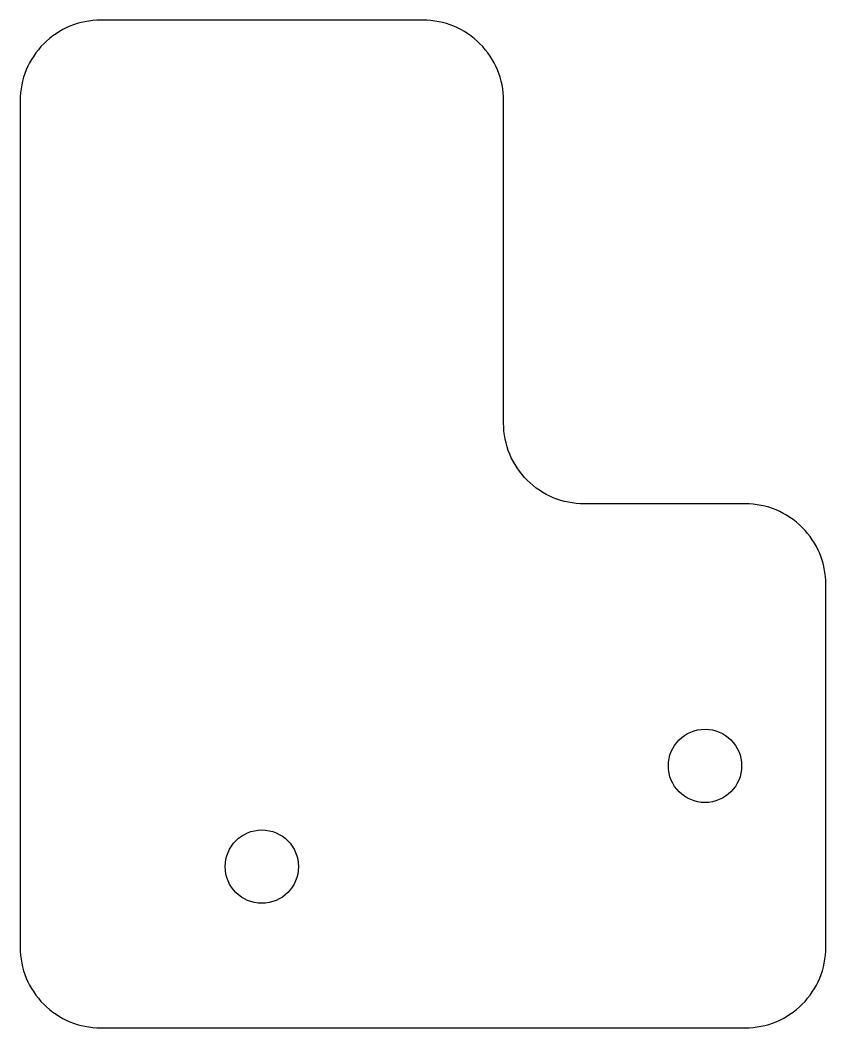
# Model space of a CAD drawing. Extents: x 0 to 100, y 0 to 125.
import ezdxf

# ---------------------------------------------------------------- set-up
doc = ezdxf.new("R2010")
doc.units = 0
doc.layers.get('0').update_dxf_attribs({"linetype": 'CONTINUOUS'})

msp = doc.modelspace()

# ---------------------------------------------------------------- linework, layer by layer
msp.add_lwpolyline([(70, 65, -0.414214), (60, 75), (60, 115, 0.414214), (50, 125), (10, 125, 0.414214), (0, 115), (0, 10, 0.414214), (10, 0), (90, 0, 0.414214), (100, 10), (100, 55, 0.414214), (90, 65), (70, 65)], format="xyb")
for centre in [(85, 32.5), (30, 20)]:
    msp.add_circle(centre, 4.55)

doc.saveas('drawing.dxf')
